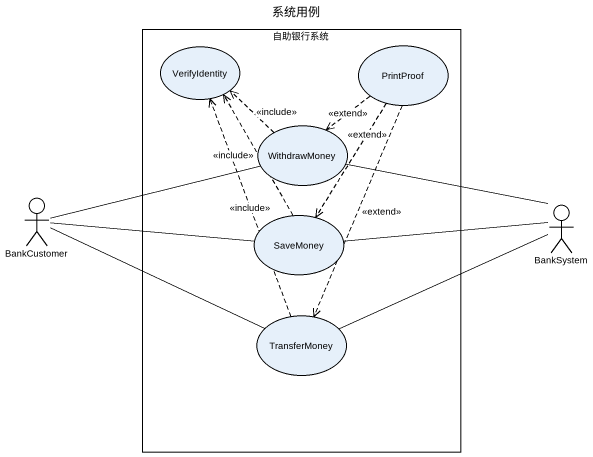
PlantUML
@startuml
title 系统用例
rectangle 自助银行系统 {
  usecase VerifyIdentity
  usecase PrintProof
  usecase WithdrawMoney
  usecase SaveMoney
  usecase TransferMoney
}
actor BankCustomer
actor BankSystem
PrintProof ..> WithdrawMoney : <<extend>>
PrintProof ..> SaveMoney : <<extend>>
PrintProof ..> TransferMoney : <<extend>>
WithdrawMoney .up.> VerifyIdentity : <<include>>
WithdrawMoney -right- BankSystem
BankCustomer -right- WithdrawMoney
BankCustomer -right- SaveMoney
BankCustomer -right- TransferMoney
SaveMoney .up.> VerifyIdentity : <<include>>
SaveMoney -right- BankSystem
TransferMoney .up.> VerifyIdentity : <<include>>
TransferMoney -right- BankSystem
@enduml
